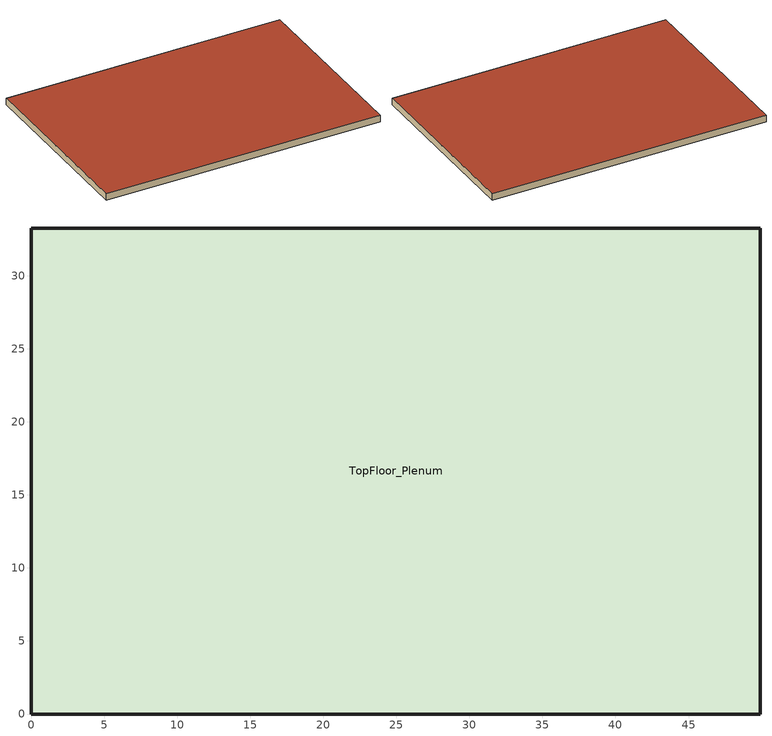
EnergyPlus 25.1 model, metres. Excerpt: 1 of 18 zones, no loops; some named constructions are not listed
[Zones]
TopFloor_Plenum
 floor to Perimeter_top_ZN_1 (DropCeiling): 0,0 4.57,4.57 45.34,4.57 49.91,0 z10.67
 floor to Perimeter_top_ZN_2 (DropCeiling): 49.91,0 45.34,4.57 45.34,28.7 49.91,33.27 z10.67
 floor to Perimeter_top_ZN_3 (DropCeiling): 0,33.27 49.91,33.27 45.34,28.7 4.57,28.7 z10.67
 floor to Perimeter_top_ZN_4 (DropCeiling): 0,0 0,33.27 4.57,28.7 4.57,4.57 z10.67
 floor to Core_top (DropCeiling): 4.57,28.7 45.34,28.7 45.34,4.57 4.57,4.57 z10.67
 wall outside (Steel Frame Non-res Ext Wall): 49.91,0 49.91,33.27 0,33.27 0,0 49.91,0 z10.67:11.89
 roof outside (IEAD Non-res Roof): 49.91,0 49.91,33.27 0,33.27 0,0 z11.89
[Construction]
INT-FLOOR-UNDERSIDE: CP02 CARPET PAD, MAT-CC05 4 HW CONCRETE
[Material]
MAT-CC05 4 HW CONCRETE: Roughness=Rough; Thickness {m}=0.1016; Conductivity {W/m-K}=1.311; Density {kg/m3}=2240; Specific Heat {J/kg-K}=836.8; Thermal Absorptance=0.9; Solar Absorptance=0.7; Visible Absorptance=0.7
[Material:NoMass]
CP02 CARPET PAD: Roughness=VeryRough; Thermal Resistance {m2-K/W}=0.2165; Thermal Absorptance=0.9; Solar Absorptance=0.7; Visible Absorptance=0.8
[Schedule:Compact]
CLGSETP_SCH: Through: 12/31, For: Weekdays SummerDesignDay, Until: 06:00, 26.7, Until: 22:00, 24, Until: 24:00, 26.7, For: Saturday, Until: 06:00, 26.7, Until: 18:00, 24, Until: 24:00, 26.7, For WinterDesignDay, Until: 24:00, 26.7, For: AllOtherDays, Until: 24:00, 26.7
HTGSETP_SCH: Through: 12/31, For: Weekdays, Until: 06:00, 15.6, Until: 22:00, 21, Until: 24:00, 15.6, For SummerDesignDay, Until: 24:00, 15.6, For: Saturday, Until: 06:00, 15.6, Until: 18:00, 21, Until: 24:00, 15.6, For: WinterDesignDay, Until: 24:00, 21, For: AllOtherDays, Until: 24:00, 15.6
BLDG_SWH_SCH: Through: 12/31, For: Weekdays SummerDesignDay, Until: 05:00, 0.05, Until: 06:00, 0.08, Until: 07:00, 0.07, Until: 08:00, 0.19, Until: 09:00, 0.35, Until: 10:00, 0.38, Until: 11:00, 0.39, Until: 12:00, 0.47, Until: 13:00, 0.57, Until: 14:00, 0.54, Until: 15:00, 0.34, Until: 16:00, 0.33, Until: 17:00, 0.44, Until: 18:00, 0.26, Until: 19:00, 0.21, Until: 20:00, 0.15, Until: 21:00, 0.17, Until: 22:00, 0.08, Until: 24:00, 0.05, For: Saturday WinterDesignDay, Until: 05:00, 0.05, Until: 06:00, 0.08, Until: 07:00, 0.07, Until: 08:00, 0.11, Until: 09:00, 0.15, Until: 10:00, 0.21, Until: 11:00, 0.19, Until: 12:00, 0.23, Until: 13:00, 0.2, Until: 14:00, 0.19, Until: 15:00, 0.15, Until: 16:00, 0.13, Until: 17:00, 0.14, Until: 21:00, 0.07, Until: 22:00, 0.09, Until: 24:00, 0.05, For: Sunday Holidays AllOtherDays, Until: 05:00, 0.04, Until: 06:00, 0.07, Until: 11:00, 0.04, Until: 13:00, 0.06, Until: 14:00, 0.09, Until: 15:00, 0.06, Until: 21:00, 0.04, Until: 22:00, 0.07, Until: 24:00, 0.04
Water Equipment Latent fract sched: Through: 12/31, For: AllDays, Until: 24:00, 0.05
Water Equipment Sensible fract sched: Through: 12/31, For: AllDays, Until: 24:00, 0.2
Water Equipment Hot Supply Temp Sched; Water Equipment Temp Sched: Through: 12/31, For: AllDays, Until: 24:00, 43.3
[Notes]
RefMedOffVAVAllDefVRP.idf
This example file is based on Version 1.3_5.0 and was transitioned to Version 6.0 using the transition utility
DOE Commercial Reference Building
Medium office, new construction 90.1-2004
EnergyPlus Version 6.0
ASHRAE Standards 90.1-2004 and 62-1999
Highlights:   "Smart" defaulting of minimum cooling flow fraction and Maximum reheat flow fraction of the VAV terminal units.
Specification of minimum ventilation efficiency. Use of VRP method.
Description:  Three story, 15 zone office building.
Form:         Area = 4,982 m2 (53,628 ft2); Number of Stories = 3; Shape = rectangle, Aspect ratio = 1.5
Envelope:     Envelope thermal properties vary with climate according to ASHRAE Standard 90.1-2004.
Opaque constructions: steel frame walls; built-up flat roof (insulation above deck); slab-on-grade floor
Windows: window-to-wall ratio = 33.0%, equal distribution of windows
Infiltration in perimeter zones only
= 0.4 cfm/ft2 above grade wall area at 0.3 in wc (75 Pa) adjusted to 0.016 in wc (4 Pa).
25% of full value when ventilation system on.
HVAC:         Packaged MZVAV with plenum zones, gas furnace, electric reheat
Economizer per 90.1-2004
Int. gains:   lights = 10.76 W/m2 (1.0 W/ft2) (building area method);
elec. plug loads = 10.76 W/m2 (1.0 W/ft2)
gas plug load = 0 W/m2 (0 W/ft2)
people = 268 total; 5.38/100 m2 (5.0/1000 ft2)
elevators = 2 @ 20 HP each, 91% motor efficiency
Detached Shading:               None
Daylight:                       None
Natural Ventilation:            None
Zonal Equipment:                None
Air Primary Loops:              VAV with electric reheat
Plant Loops:                    SHWSys1
System Equipment Autosize:      Yes
Purchased Cooling:              None
Purchased Heating:              None
Coils:                          Coil:Cooling:DX:TwoSpeed; Coil:Heating:Fuel; Coil:Heating:Electric
Pumps:                          Yes
Boilers:                        None
Chillers:                       None
Reference citation for the Commercial Reference Buildings:
Deru, M.; Field, K.; Studer, D.; Benne, K.; Griffith, B.; Torcellini, P;
Halverson, M.; Winiarski, D.; Liu, B.; Rosenberg, M.; Huang, J.;
Yazdanian, M.; Crawley, D. (2010).
U.S. Department of Energy Commercial Reference Building Models of the National Building Stock.
Washington, DC: U.S. Department of Energy, Energy Efficiency and
Renewable Energy, Office of Building Technologies.
***GENERAL SIMULATION PARAMETERS***
Number of Zones: 18
***HOLIDAYS & DAYLIGHT SAVINGS***
